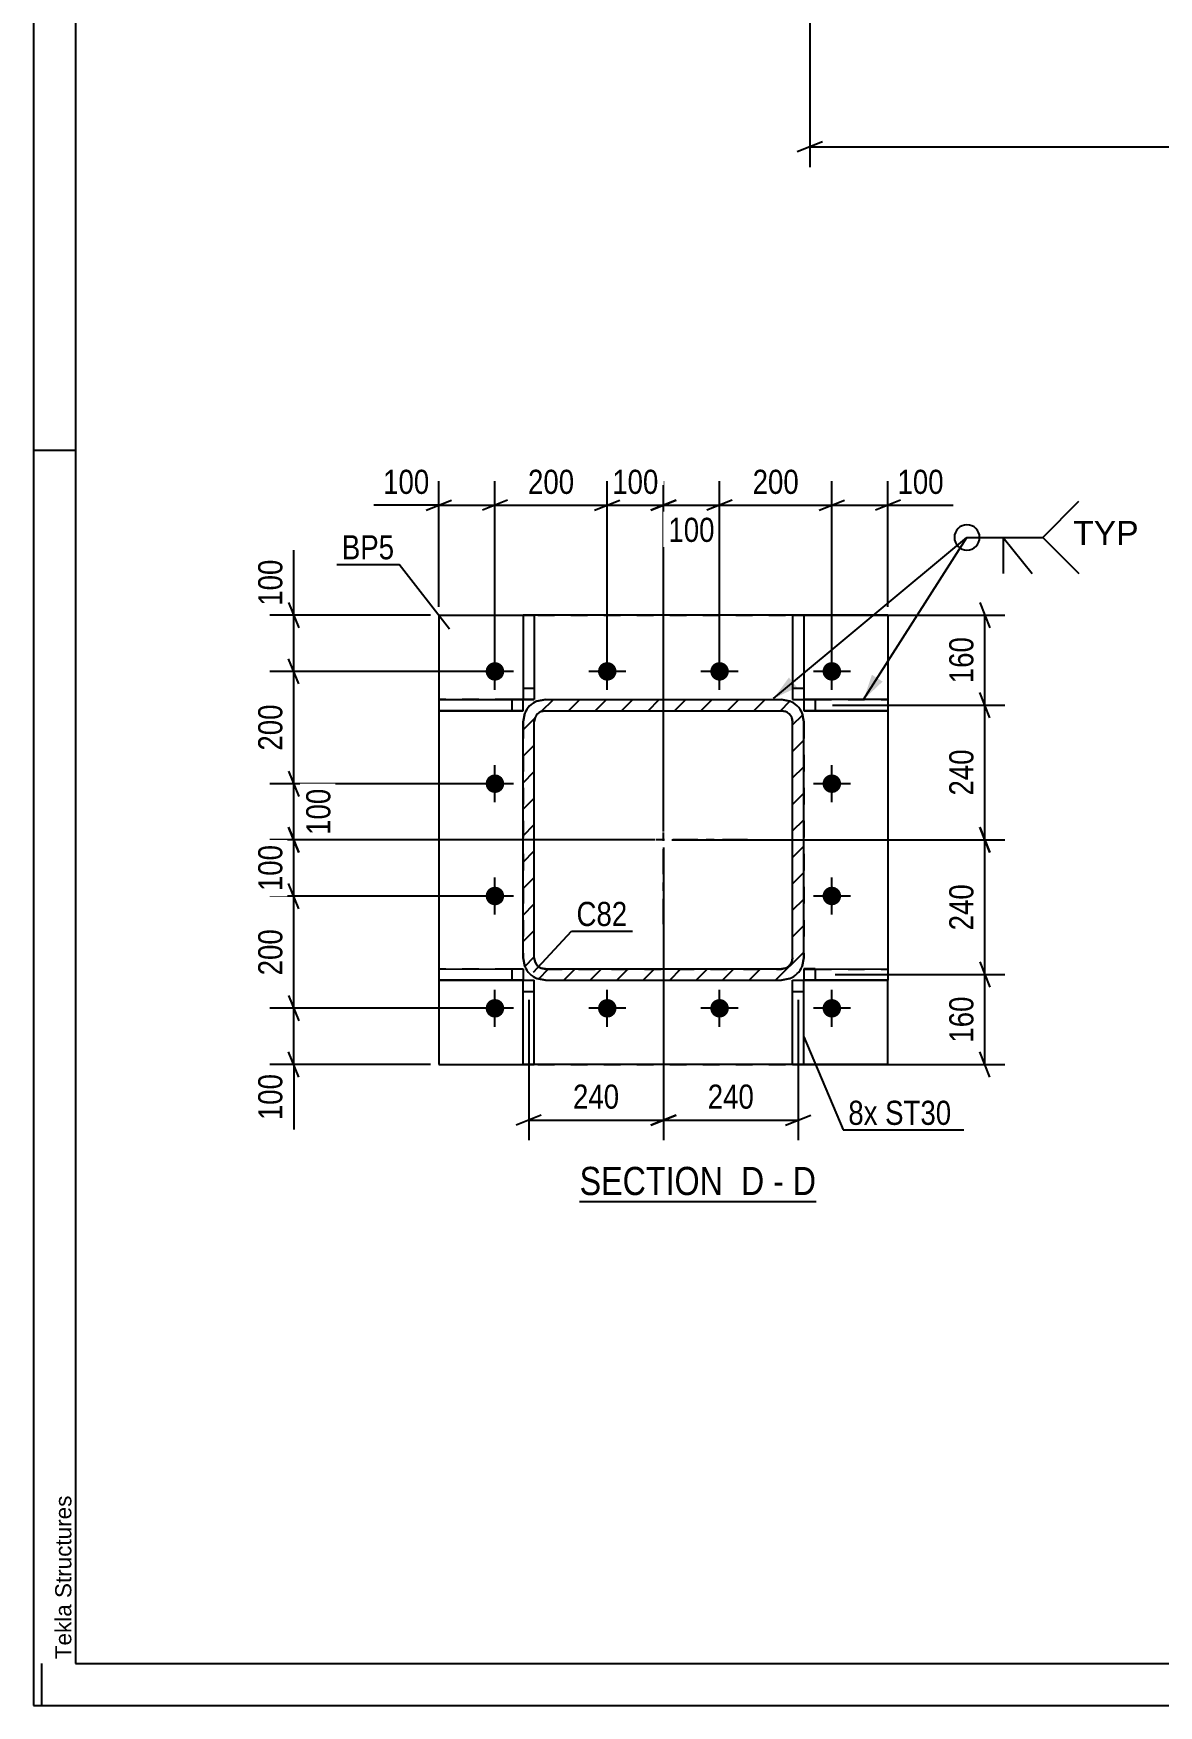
# Model space of a CAD drawing. Header units: millimetres. Extents: x 0 to 841, y 0 to 594.
# Drawn here: x 0 to 133.6, y 0 to 198.5 of the extents above; entities that cross this region are included whole.
import ezdxf

# ---------------------------------------------------------------- set-up
doc = ezdxf.new("R2010")
doc.units = ezdxf.units.MM
doc.linetypes.add('DXK_LINE_DOT2', pattern=[3.9198, 1.9599, -1.9599])
doc.linetypes.add('DXK_LINE_DOT3', pattern=[5.9187, 2.979, -0.9799, 0.9799, -0.9799])
doc.styles.add('Arial', font='ARIAL.TTF', dxfattribs={"height": 0.2})
doc.styles.add('Arial Narrow', font='ARIALN.TTF', dxfattribs={"height": 0.2})

# ---------------------------------------------------------------- blocks, each defined once
blk = doc.blocks.new('Unknown-284928650-1132')
at = {"color": 5, "linetype": 'Continuous'}
for p, q in [((0, 594), (0, 0)), ((5, 589), (5, 5)), ((5, 149), (0, 149)), ((1, 0), (1, 5)), ((5, 5), (836, 5)), ((0, 0), (841, 0))]:
    blk.add_line(p, q, dxfattribs=at)
at = {"color": 174, "linetype": 'Continuous', "style": 'Arial'}
blk.add_text('Tekla Structures', height=1.9102, rotation=90, dxfattribs=at).set_placement((4.5, 5.5))
blk = doc.blocks.new('Unknown-284928650-11 - 3151')
at = {"color": 6, "linetype": 'Continuous'}
blk.add_line((64.85, 59.86), (92.92, 59.86), dxfattribs=at)
at = {"color": 0, "linetype": 'Continuous'}
for points in [[(82.95, 60.61), (82.95, 64.11), (64.85, 64.11), (64.85, 60.61)], [(86.77, 60.61), (86.77, 64.11), (84, 64.11), (84, 60.61)], [(89.1, 60.61), (89.1, 64.11), (87.82, 64.11), (87.82, 60.61)], [(92.92, 60.61), (92.92, 64.11), (90.15, 64.11), (90.15, 60.61)]]:
    blk.add_wipeout(points, dxfattribs=at)
at = {"color": 7, "linetype": 'Continuous', "style": 'Arial Narrow'}
for s, p in [('SECTION ', (64.85, 60.61)), ('D', (84, 60.61)), ('D', (90.15, 60.61)), ('-', (87.82, 60.61))]:
    blk.add_text(s, height=3.34, dxfattribs=at).set_placement(p)
blk = doc.blocks.new('Part-284928650-3247 - 3151')
at = {"color": 2, "linetype": 'Continuous'}
for p, q in [((58.13, 129.44), (58.13, 119.45)), ((59.46, 129.44), (58.13, 129.44)), ((59.46, 129.44), (59.46, 119.44)), ((58.13, 120.78), (59.46, 120.78)), ((58.13, 119.45), (59.46, 119.45)), ((59.46, 119.44), (58.13, 119.44))]:
    blk.add_line(p, q, dxfattribs=at)
at = {"color": 7, "linetype": 'DXK_LINE_DOT2'}
for p, q in [((58.13, 129.44), (59.46, 129.44)), ((58.13, 120.78), (58.13, 120.78)), ((58.13, 120.78), (59.46, 120.78)), ((58.13, 119.45), (58.13, 119.44)), ((58.13, 119.44), (58.13, 119.45)), ((59.46, 120.78), (59.46, 120.78))]:
    blk.add_line(p, q, dxfattribs=at)
blk = doc.blocks.new('Part-284928650-3237 - 3151')
at = {"color": 2, "linetype": 'Continuous'}
for p, q in [((92.8, 119.45), (91.46, 119.45)), ((91.46, 119.45), (91.46, 118.11)), ((92.8, 119.45), (92.8, 118.11)), ((101.46, 119.44), (92.8, 119.45)), ((101.46, 119.44), (101.46, 118.11)), ((91.46, 118.11), (92.8, 118.11)), ((92.8, 118.11), (91.46, 118.11)), ((91.46, 118.11), (91.46, 118.11)), ((91.46, 118.11), (91.46, 118.11)), ((92.8, 118.11), (101.46, 118.11)), ((101.46, 118.11), (92.8, 118.11)), ((101.46, 118.11), (101.46, 118.11))]:
    blk.add_line(p, q, dxfattribs=at)
at = {"color": 7, "linetype": 'DXK_LINE_DOT2'}
for p, q in [((91.46, 119.44), (92.8, 119.44)), ((92.8, 119.44), (101.46, 119.44)), ((92.8, 118.11), (92.8, 118.11)), ((101.46, 118.11), (101.46, 118.11))]:
    blk.add_line(p, q, dxfattribs=at)
blk = doc.blocks.new('Part-284928650-3181 - 3151')
at = {"color": 2, "linetype": 'Continuous'}
for p, q in [((48.13, 129.44), (58.13, 129.44)), ((48.13, 129.44), (48.13, 129.44)), ((48.13, 129.44), (48.13, 119.44)), ((90.13, 129.44), (59.46, 129.44)), ((101.46, 129.44), (91.46, 129.44)), ((101.46, 129.44), (101.46, 129.44)), ((101.46, 129.44), (101.46, 119.44)), ((48.13, 118.11), (48.13, 87.44)), ((101.46, 118.11), (101.46, 87.44)), ((48.13, 86.11), (48.13, 76.11)), ((101.46, 76.11), (101.46, 86.11)), ((48.13, 76.11), (58.13, 76.11)), ((90.13, 76.11), (59.46, 76.11)), ((101.46, 76.11), (91.46, 76.11))]:
    blk.add_line(p, q, dxfattribs=at)
at = {"color": 7, "linetype": 'DXK_LINE_DOT2'}
for p, q in [((48.13, 129.44), (101.46, 129.44)), ((58.13, 129.44), (59.46, 129.44)), ((91.46, 129.44), (90.13, 129.44)), ((48.13, 119.44), (48.13, 118.11)), ((101.46, 119.44), (101.46, 118.11)), ((48.13, 87.44), (48.13, 86.11)), ((101.46, 87.44), (101.46, 86.11)), ((48.13, 76.11), (101.46, 76.11)), ((58.13, 76.11), (59.46, 76.11)), ((91.46, 76.11), (90.13, 76.11))]:
    blk.add_line(p, q, dxfattribs=at)
blk = doc.blocks.new('Part-284928650-3222 - 3151')
at = {"color": 2, "linetype": 'Continuous'}
for p, q in [((48.13, 87.44), (56.8, 87.45)), ((48.13, 87.44), (48.13, 87.44)), ((48.13, 87.44), (48.13, 86.11)), ((56.8, 87.45), (58.13, 87.45)), ((56.8, 87.45), (56.8, 86.11)), ((58.13, 87.45), (58.13, 86.11)), ((48.13, 86.11), (56.8, 86.11)), ((56.8, 86.11), (48.13, 86.11)), ((56.8, 86.11), (58.13, 86.11)), ((58.13, 86.11), (56.8, 86.11))]:
    blk.add_line(p, q, dxfattribs=at)
at = {"color": 7, "linetype": 'DXK_LINE_DOT2'}
for p, q in [((56.8, 87.44), (48.13, 87.44)), ((58.13, 87.44), (56.8, 87.44)), ((58.13, 87.45), (58.13, 87.44)), ((56.8, 86.11), (56.8, 86.11)), ((58.13, 86.11), (58.13, 86.11)), ((58.13, 86.11), (58.13, 86.11))]:
    blk.add_line(p, q, dxfattribs=at)
blk = doc.blocks.new('Part-284928650-3227 - 3151')
at = {"color": 2, "linetype": 'Continuous'}
for p, q in [((48.13, 119.44), (56.8, 119.45)), ((48.13, 119.44), (48.13, 119.44)), ((48.13, 119.44), (48.13, 118.11)), ((56.8, 119.45), (58.13, 119.45)), ((56.8, 119.45), (56.8, 118.11)), ((58.13, 118.11), (58.13, 119.45)), ((48.13, 118.11), (56.8, 118.11)), ((56.8, 118.11), (48.13, 118.11)), ((56.8, 118.11), (58.13, 118.11)), ((58.13, 118.11), (56.8, 118.11)), ((58.13, 118.11), (58.13, 118.11))]:
    blk.add_line(p, q, dxfattribs=at)
at = {"color": 7, "linetype": 'DXK_LINE_DOT2'}
for p, q in [((56.8, 119.44), (48.13, 119.44)), ((58.13, 119.44), (56.8, 119.44)), ((58.13, 119.45), (58.13, 119.44)), ((56.8, 118.11), (56.8, 118.11))]:
    blk.add_line(p, q, dxfattribs=at)
blk = doc.blocks.new('Part-284928650-3232 - 3151')
at = {"color": 2, "linetype": 'Continuous'}
for p, q in [((92.8, 87.45), (91.46, 87.45)), ((91.46, 87.45), (91.46, 86.11)), ((92.8, 87.45), (92.8, 86.11)), ((92.8, 87.45), (101.46, 87.44)), ((101.46, 87.44), (101.46, 86.11)), ((91.46, 86.11), (92.8, 86.11)), ((92.8, 86.11), (91.46, 86.11)), ((92.8, 86.11), (101.46, 86.11)), ((101.46, 86.11), (92.8, 86.11)), ((101.46, 86.11), (101.46, 86.11))]:
    blk.add_line(p, q, dxfattribs=at)
at = {"color": 7, "linetype": 'DXK_LINE_DOT2'}
for p, q in [((91.46, 87.44), (92.8, 87.44)), ((92.8, 87.44), (101.46, 87.44)), ((91.46, 86.11), (91.46, 86.11)), ((91.46, 86.11), (91.46, 86.11)), ((92.8, 86.11), (92.8, 86.11)), ((101.46, 86.11), (101.46, 86.11))]:
    blk.add_line(p, q, dxfattribs=at)
blk = doc.blocks.new('Part-284928650-3242 - 3151')
at = {"color": 2, "linetype": 'Continuous'}
for p, q in [((90.13, 129.44), (90.13, 119.44)), ((91.46, 129.44), (90.13, 129.44)), ((91.46, 129.44), (91.46, 119.45)), ((90.13, 120.78), (91.46, 120.78)), ((90.13, 119.45), (91.46, 119.45)), ((90.13, 119.44), (91.46, 119.44))]:
    blk.add_line(p, q, dxfattribs=at)
at = {"color": 7, "linetype": 'DXK_LINE_DOT2'}
for p, q in [((90.13, 129.44), (91.46, 129.44)), ((90.13, 120.78), (91.46, 120.78)), ((91.46, 119.45), (91.46, 119.44))]:
    blk.add_line(p, q, dxfattribs=at)
blk = doc.blocks.new('Part-284928650-3252 - 3151')
at = {"color": 2, "linetype": 'Continuous'}
for p, q in [((90.13, 86.11), (91.46, 86.11)), ((90.13, 76.11), (90.13, 86.11)), ((91.46, 76.11), (91.46, 86.11)), ((90.13, 84.78), (91.46, 84.78)), ((90.13, 76.11), (91.46, 76.11))]:
    blk.add_line(p, q, dxfattribs=at)
at = {"color": 7, "linetype": 'DXK_LINE_DOT2'}
for p, q in [((90.13, 86.11), (91.46, 86.11)), ((90.13, 84.78), (91.46, 84.78)), ((91.46, 76.11), (90.13, 76.11))]:
    blk.add_line(p, q, dxfattribs=at)
blk = doc.blocks.new('Part-284928650-3257 - 3151')
at = {"color": 2, "linetype": 'Continuous'}
for p, q in [((58.13, 86.11), (59.46, 86.11)), ((58.13, 76.11), (58.13, 86.11)), ((59.46, 76.11), (59.46, 86.11)), ((58.13, 84.78), (59.46, 84.78)), ((58.13, 76.11), (59.46, 76.11))]:
    blk.add_line(p, q, dxfattribs=at)
at = {"color": 7, "linetype": 'DXK_LINE_DOT2'}
for p, q in [((58.13, 86.11), (59.46, 86.11)), ((58.13, 84.78), (59.46, 84.78)), ((59.46, 76.11), (58.13, 76.11))]:
    blk.add_line(p, q, dxfattribs=at)
blk = doc.blocks.new('Part-284928650-3262 - 3151')
at = {"linetype": 'Continuous'}
h = blk.add_hatch(dxfattribs=at)
h.set_pattern_fill('', scale=0.7, style=0, pattern_type=0)
h.set_pattern_definition([(45, (58.334, 87.7596), (-1.57154, 1.57154), [])])
h.paths.add_polyline_path([(58.13, 88.78), (58.33, 87.76), (58.91, 86.89), (59.78, 86.32), (60.8, 86.11), (88.8, 86.11), (89.82, 86.32), (90.68, 86.89), (91.26, 87.76), (91.46, 88.78), (91.46, 116.78), (91.26, 117.8), (90.68, 118.67), (89.82, 119.24), (88.8, 119.45), (60.8, 119.45), (59.78, 119.24), (58.91, 118.67), (58.33, 117.8), (58.13, 116.78)])
h.paths.add_polyline_path([(59.57, 117.29), (59.85, 117.72), (60.29, 118.01), (60.8, 118.11), (88.8, 118.11), (89.31, 118.01), (89.74, 117.72), (90.03, 117.29), (90.13, 116.78), (90.13, 88.78), (90.03, 88.27), (89.74, 87.84), (89.31, 87.55), (88.8, 87.45), (60.8, 87.45), (60.29, 87.55), (59.85, 87.84), (59.57, 88.27), (59.46, 88.78), (59.46, 116.78)])
at = {"color": 2, "linetype": 'Continuous'}
for p, q in [((60.8, 119.45), (59.78, 119.24)), ((60.8, 119.45), (88.8, 119.45)), ((89.82, 119.24), (88.8, 119.45)), ((58.33, 117.8), (58.13, 116.78)), ((59.46, 116.78), (59.57, 117.29)), ((60.8, 118.11), (60.29, 118.01)), ((60.29, 118.01), (60.8, 118.11)), ((60.8, 118.11), (60.8, 118.11)), ((60.8, 118.11), (88.8, 118.11)), ((60.8, 118.11), (88.8, 118.11)), ((88.8, 118.11), (88.8, 118.11)), ((89.31, 118.01), (88.8, 118.11)), ((88.8, 118.11), (89.31, 118.01)), ((90.03, 117.29), (90.13, 116.78)), ((91.46, 116.78), (91.26, 117.8)), ((58.13, 88.78), (58.13, 116.78)), ((59.46, 88.78), (59.46, 116.78)), ((90.13, 88.78), (90.13, 116.78)), ((91.46, 88.78), (91.46, 116.78)), ((58.13, 88.78), (58.33, 87.76)), ((58.33, 87.76), (58.33, 87.76)), ((58.33, 87.76), (58.33, 87.76)), ((59.57, 88.27), (59.46, 88.78)), ((60.8, 87.45), (60.29, 87.55)), ((60.8, 87.45), (88.8, 87.45)), ((89.31, 87.55), (88.8, 87.45)), ((90.13, 88.78), (90.03, 88.27)), ((91.26, 87.76), (91.46, 88.78)), ((91.26, 87.76), (91.26, 87.76)), ((91.26, 87.76), (91.26, 87.76)), ((59.78, 86.32), (60.8, 86.11)), ((60.8, 86.11), (59.78, 86.31)), ((60.8, 86.11), (88.8, 86.11)), ((60.8, 86.11), (60.8, 86.11)), ((60.8, 86.11), (88.8, 86.11)), ((88.8, 86.11), (89.82, 86.32)), ((89.82, 86.31), (88.8, 86.11)), ((88.8, 86.11), (88.8, 86.11))]:
    blk.add_line(p, q, dxfattribs=at)
at = {"color": 7, "linetype": 'DXK_LINE_DOT2'}
for p, q in [((59.78, 119.24), (60.8, 119.44)), ((60.8, 119.44), (60.8, 119.45)), ((60.8, 119.44), (88.8, 119.44)), ((88.8, 119.44), (88.8, 119.45)), ((88.8, 119.44), (89.82, 119.24)), ((58.13, 116.78), (58.33, 117.8)), ((59.57, 117.29), (59.46, 116.78)), ((59.57, 117.29), (59.57, 117.29)), ((90.03, 117.29), (90.03, 117.29)), ((90.13, 116.78), (90.03, 117.29)), ((91.26, 117.8), (91.46, 116.78)), ((58.13, 116.78), (58.13, 88.78)), ((59.46, 116.78), (59.46, 116.78)), ((59.46, 88.78), (59.46, 116.78)), ((90.13, 116.78), (90.13, 116.78)), ((90.13, 88.78), (90.13, 116.78)), ((91.46, 116.78), (91.46, 88.78)), ((58.33, 87.76), (58.13, 88.78)), ((59.46, 88.78), (59.46, 88.78)), ((59.46, 88.78), (59.57, 88.27)), ((60.29, 87.55), (60.8, 87.44)), ((60.8, 87.44), (60.8, 87.45)), ((60.8, 87.44), (88.8, 87.44)), ((88.8, 87.44), (89.31, 87.55)), ((88.8, 87.44), (88.8, 87.45)), ((90.03, 88.27), (90.13, 88.78)), ((90.13, 88.78), (90.13, 88.78)), ((91.46, 88.78), (91.26, 87.76))]:
    blk.add_line(p, q, dxfattribs=at)
at = {"color": 7, "linetype": 'DXK_LINE_DOT3'}
for p, q in [((74.8, 92.78), (74.8, 112.78)), ((84.8, 102.78), (64.8, 102.78))]:
    blk.add_line(p, q, dxfattribs=at)
at = {"color": 7, "linetype": 'DXK_LINE_DOT2'}
for centre, radius, start, end in [((60.8, 116.78), 2.67, 112.5, 157.5), ((88.8, 116.78), 2.67, 22.5, 67.5), ((60.8, 88.78), 1.33, 202.5, 247.5), ((88.8, 88.78), 1.33, 292.5, 337.5)]:
    blk.add_arc(centre, radius, start, end, dxfattribs=at)
at = {"color": 2, "linetype": 'Continuous'}
for centre, radius, start, end in [((60.8, 116.78), 2.67, 112.5, 157.5), ((88.8, 116.78), 2.67, 22.5, 67.5), ((60.8, 116.78), 1.33, 112.5, 157.5), ((60.8, 116.78), 1.33, 112.5, 157.5), ((88.8, 116.78), 1.33, 22.5, 67.5), ((88.8, 116.78), 1.33, 22.5, 67.5), ((60.8, 88.78), 2.67, 202.5, 247.5), ((60.8, 88.78), 2.67, 202.5, 247.5), ((60.8, 88.78), 1.33, 202.5, 247.5), ((88.8, 88.78), 1.33, 292.5, 337.5), ((88.8, 88.78), 2.67, 292.5, 337.5), ((88.8, 88.78), 2.67, 292.5, 337.5)]:
    blk.add_arc(centre, radius, start, end, dxfattribs=at)
blk = doc.blocks.new('Bolt-284928650-3263 - 3151')
at = {"linetype": 'Continuous'}
for points in [[(54.8, 121.68), (54.57, 121.7), (54.35, 121.77), (54.15, 121.89), (53.98, 122.04), (53.84, 122.23), (53.75, 122.44), (53.7, 122.66), (53.7, 122.89), (53.75, 123.12), (53.84, 123.33), (53.98, 123.51), (54.15, 123.67), (54.35, 123.78), (54.57, 123.85), (54.8, 123.88), (55.03, 123.85), (55.24, 123.78), (55.44, 123.67), (55.62, 123.51), (55.75, 123.33), (55.84, 123.12), (55.89, 122.89), (55.89, 122.66), (55.84, 122.44), (55.75, 122.23), (55.62, 122.04), (55.44, 121.89), (55.24, 121.77), (55.03, 121.7)], [(68.13, 121.68), (67.9, 121.7), (67.68, 121.77), (67.48, 121.89), (67.31, 122.04), (67.18, 122.23), (67.08, 122.44), (67.04, 122.66), (67.04, 122.89), (67.08, 123.12), (67.18, 123.33), (67.31, 123.51), (67.48, 123.67), (67.68, 123.78), (67.9, 123.85), (68.13, 123.88), (68.36, 123.85), (68.58, 123.78), (68.78, 123.67), (68.95, 123.51), (69.08, 123.33), (69.18, 123.12), (69.22, 122.89), (69.22, 122.66), (69.18, 122.44), (69.08, 122.23), (68.95, 122.04), (68.78, 121.89), (68.58, 121.77), (68.36, 121.7)], [(81.46, 121.68), (81.24, 121.7), (81.02, 121.77), (80.82, 121.89), (80.65, 122.04), (80.51, 122.23), (80.42, 122.44), (80.37, 122.66), (80.37, 122.89), (80.42, 123.12), (80.51, 123.33), (80.65, 123.51), (80.82, 123.67), (81.02, 123.78), (81.24, 123.85), (81.46, 123.88), (81.69, 123.85), (81.91, 123.78), (82.11, 123.67), (82.28, 123.51), (82.42, 123.33), (82.51, 123.12), (82.56, 122.89), (82.56, 122.66), (82.51, 122.44), (82.42, 122.23), (82.28, 122.04), (82.11, 121.89), (81.91, 121.77), (81.69, 121.7)], [(94.8, 121.68), (94.57, 121.7), (94.35, 121.77), (94.15, 121.89), (93.98, 122.04), (93.84, 122.23), (93.75, 122.44), (93.7, 122.66), (93.7, 122.89), (93.75, 123.12), (93.84, 123.33), (93.98, 123.51), (94.15, 123.67), (94.35, 123.78), (94.57, 123.85), (94.8, 123.88), (95.03, 123.85), (95.24, 123.78), (95.44, 123.67), (95.62, 123.51), (95.75, 123.33), (95.84, 123.12), (95.89, 122.89), (95.89, 122.66), (95.84, 122.44), (95.75, 122.23), (95.62, 122.04), (95.44, 121.89), (95.24, 121.77), (95.03, 121.7)], [(54.8, 108.34), (54.57, 108.37), (54.35, 108.44), (54.15, 108.55), (53.98, 108.71), (53.84, 108.89), (53.75, 109.1), (53.7, 109.33), (53.7, 109.56), (53.75, 109.78), (53.84, 109.99), (53.98, 110.18), (54.15, 110.33), (54.35, 110.45), (54.57, 110.52), (54.8, 110.54), (55.03, 110.52), (55.24, 110.45), (55.44, 110.33), (55.62, 110.18), (55.75, 109.99), (55.84, 109.78), (55.89, 109.56), (55.89, 109.33), (55.84, 109.1), (55.75, 108.89), (55.62, 108.71), (55.44, 108.55), (55.24, 108.44), (55.03, 108.37)], [(94.8, 108.34), (94.57, 108.37), (94.35, 108.44), (94.15, 108.55), (93.98, 108.71), (93.84, 108.89), (93.75, 109.1), (93.7, 109.33), (93.7, 109.56), (93.75, 109.78), (93.84, 109.99), (93.98, 110.18), (94.15, 110.33), (94.35, 110.45), (94.57, 110.52), (94.8, 110.54), (95.03, 110.52), (95.24, 110.45), (95.44, 110.33), (95.62, 110.18), (95.75, 109.99), (95.84, 109.78), (95.89, 109.56), (95.89, 109.33), (95.84, 109.1), (95.75, 108.89), (95.62, 108.71), (95.44, 108.55), (95.24, 108.44), (95.03, 108.37)], [(54.8, 95.01), (54.57, 95.03), (54.35, 95.11), (54.15, 95.22), (53.98, 95.37), (53.84, 95.56), (53.75, 95.77), (53.7, 96), (53.7, 96.23), (53.75, 96.45), (53.84, 96.66), (53.98, 96.85), (54.15, 97), (54.35, 97.12), (54.57, 97.19), (54.8, 97.21), (55.03, 97.19), (55.24, 97.12), (55.44, 97), (55.62, 96.85), (55.75, 96.66), (55.84, 96.45), (55.89, 96.23), (55.89, 96), (55.84, 95.77), (55.75, 95.56), (55.62, 95.37), (55.44, 95.22), (55.24, 95.11), (55.03, 95.03)], [(94.8, 95.01), (94.57, 95.03), (94.35, 95.11), (94.15, 95.22), (93.98, 95.37), (93.84, 95.56), (93.75, 95.77), (93.7, 96), (93.7, 96.23), (93.75, 96.45), (93.84, 96.66), (93.98, 96.85), (94.15, 97), (94.35, 97.12), (94.57, 97.19), (94.8, 97.21), (95.03, 97.19), (95.24, 97.12), (95.44, 97), (95.62, 96.85), (95.75, 96.66), (95.84, 96.45), (95.89, 96.23), (95.89, 96), (95.84, 95.77), (95.75, 95.56), (95.62, 95.37), (95.44, 95.22), (95.24, 95.11), (95.03, 95.03)], [(54.8, 81.68), (54.57, 81.7), (54.35, 81.77), (54.15, 81.89), (53.98, 82.04), (53.84, 82.23), (53.75, 82.44), (53.7, 82.66), (53.7, 82.89), (53.75, 83.12), (53.84, 83.33), (53.98, 83.51), (54.15, 83.67), (54.35, 83.78), (54.57, 83.85), (54.8, 83.88), (55.03, 83.85), (55.24, 83.78), (55.44, 83.67), (55.62, 83.51), (55.75, 83.33), (55.84, 83.12), (55.89, 82.89), (55.89, 82.66), (55.84, 82.44), (55.75, 82.23), (55.62, 82.04), (55.44, 81.89), (55.24, 81.77), (55.03, 81.7)], [(68.13, 81.68), (67.9, 81.7), (67.68, 81.77), (67.48, 81.89), (67.31, 82.04), (67.18, 82.23), (67.08, 82.44), (67.04, 82.66), (67.04, 82.89), (67.08, 83.12), (67.18, 83.33), (67.31, 83.51), (67.48, 83.67), (67.68, 83.78), (67.9, 83.85), (68.13, 83.88), (68.36, 83.85), (68.58, 83.78), (68.78, 83.67), (68.95, 83.51), (69.08, 83.33), (69.18, 83.12), (69.22, 82.89), (69.22, 82.66), (69.18, 82.44), (69.08, 82.23), (68.95, 82.04), (68.78, 81.89), (68.58, 81.77), (68.36, 81.7)], [(81.46, 81.68), (81.24, 81.7), (81.02, 81.77), (80.82, 81.89), (80.65, 82.04), (80.51, 82.23), (80.42, 82.44), (80.37, 82.66), (80.37, 82.89), (80.42, 83.12), (80.51, 83.33), (80.65, 83.51), (80.82, 83.67), (81.02, 83.78), (81.24, 83.85), (81.46, 83.88), (81.69, 83.85), (81.91, 83.78), (82.11, 83.67), (82.28, 83.51), (82.42, 83.33), (82.51, 83.12), (82.56, 82.89), (82.56, 82.66), (82.51, 82.44), (82.42, 82.23), (82.28, 82.04), (82.11, 81.89), (81.91, 81.77), (81.69, 81.7)], [(94.8, 81.68), (94.57, 81.7), (94.35, 81.77), (94.15, 81.89), (93.98, 82.04), (93.84, 82.23), (93.75, 82.44), (93.7, 82.66), (93.7, 82.89), (93.75, 83.12), (93.84, 83.33), (93.98, 83.51), (94.15, 83.67), (94.35, 83.78), (94.57, 83.85), (94.8, 83.88), (95.03, 83.85), (95.24, 83.78), (95.44, 83.67), (95.62, 83.51), (95.75, 83.33), (95.84, 83.12), (95.89, 82.89), (95.89, 82.66), (95.84, 82.44), (95.75, 82.23), (95.62, 82.04), (95.44, 81.89), (95.24, 81.77), (95.03, 81.7)]]:
    blk.add_hatch(color=1, dxfattribs=at).paths.add_polyline_path(points)
at = {"color": 1, "linetype": 'Continuous'}
for p, q in [((54.8, 120.58), (54.8, 124.98)), ((68.13, 120.58), (68.13, 124.98)), ((81.46, 120.58), (81.46, 124.98)), ((94.8, 120.58), (94.8, 124.98)), ((57, 122.78), (52.6, 122.78)), ((70.33, 122.78), (65.93, 122.78)), ((83.66, 122.78), (79.26, 122.78)), ((97, 122.78), (92.6, 122.78)), ((54.8, 107.24), (54.8, 111.64)), ((94.8, 107.24), (94.8, 111.64)), ((57, 109.44), (52.6, 109.44)), ((97, 109.44), (92.6, 109.44)), ((54.8, 93.91), (54.8, 98.31)), ((94.8, 93.91), (94.8, 98.31)), ((57, 96.11), (52.6, 96.11)), ((97, 96.11), (92.6, 96.11)), ((54.8, 80.58), (54.8, 84.98)), ((68.13, 80.58), (68.13, 84.98)), ((81.46, 80.58), (81.46, 84.98)), ((94.8, 80.58), (94.8, 84.98)), ((57, 82.78), (52.6, 82.78)), ((70.33, 82.78), (65.93, 82.78)), ((83.66, 82.78), (79.26, 82.78)), ((97, 82.78), (92.6, 82.78))]:
    blk.add_line(p, q, dxfattribs=at)
blk = doc.blocks.new('StraightDimension-284928650-3426 - 3151')
at = {"color": 7, "linetype": 'Continuous'}
for p, q in [((113.55, 117.28), (112.35, 120.28)), ((94.89, 118.78), (115.35, 118.78)), ((112.95, 102.78), (112.95, 118.78)), ((112.35, 104.28), (113.55, 101.28)), ((75.8, 102.78), (115.35, 102.78))]:
    blk.add_line(p, q, dxfattribs=at)
at = {"color": 0}
blk.add_wipeout([(112.2, 114.12), (108, 114.12), (108, 107.44), (112.2, 107.44)], dxfattribs=at)
at = {"color": 3, "style": 'Arial Narrow'}
blk.add_text('240', height=2.863, rotation=90.0002, dxfattribs=at).set_placement((111.6, 108.04))
blk = doc.blocks.new('StraightDimension-284928650-3357 - 3151')
at = {"color": 7, "linetype": 'Continuous'}
for p, q in [((68.13, 123.78), (68.13, 145.35)), ((74.8, 103.78), (74.8, 145.35)), ((66.63, 141.9), (69.63, 143.1)), ((76.3, 143.1), (73.3, 141.9)), ((68.13, 142.5), (74.8, 142.5))]:
    blk.add_line(p, q, dxfattribs=at)
at = {"color": 0}
blk.add_wipeout([(74.81, 143.25), (74.81, 147.45), (68.12, 147.45), (68.12, 143.25)], dxfattribs=at)
at = {"color": 3, "style": 'Arial Narrow'}
blk.add_text('100', height=2.863, dxfattribs=at).set_placement((68.72, 143.85))
blk = doc.blocks.new('StraightDimension-284928650-3315 - 3151')
at = {"color": 7, "linetype": 'Continuous'}
for p, q in [((31.5, 94.58), (30.3, 97.58)), ((53.8, 96.08), (28.05, 96.08)), ((30.9, 82.78), (30.9, 96.08)), ((30.3, 84.28), (31.5, 81.28)), ((53.8, 82.78), (28.05, 82.78))]:
    blk.add_line(p, q, dxfattribs=at)
at = {"color": 0}
blk.add_wipeout([(30.15, 92.77), (25.95, 92.77), (25.95, 86.09), (30.15, 86.09)], dxfattribs=at)
at = {"color": 3, "style": 'Arial Narrow'}
blk.add_text('200', height=2.863, rotation=90.0002, dxfattribs=at).set_placement((29.55, 86.69))
blk = doc.blocks.new('StraightDimension-284928650-3365 - 3151')
at = {"color": 7, "linetype": 'Continuous'}
for p, q in [((73.3, 141.9), (76.3, 143.1)), ((74.8, 103.78), (74.8, 144.9)), ((82.96, 143.1), (79.96, 141.9)), ((81.46, 123.78), (81.46, 144.9)), ((74.8, 142.5), (81.46, 142.5))]:
    blk.add_line(p, q, dxfattribs=at)
at = {"color": 0}
blk.add_wipeout([(81.47, 137.55), (81.47, 141.75), (74.79, 141.75), (74.79, 137.55)], dxfattribs=at)
at = {"color": 3, "style": 'Arial Narrow'}
blk.add_text('100', height=2.863, dxfattribs=at).set_placement((75.39, 138.15))
blk = doc.blocks.new('StraightDimension-284928650-3277 - 3151')
at = {"color": 7, "linetype": 'Continuous'}
for p, q in [((47.13, 129.44), (28.05, 129.44)), ((30.3, 130.94), (31.5, 127.94)), ((30.9, 122.78), (30.9, 129.44)), ((31.5, 121.28), (30.3, 124.28)), ((53.8, 122.78), (28.05, 122.78))]:
    blk.add_line(p, q, dxfattribs=at)
at = {"color": 0}
blk.add_wipeout([(30.15, 136.65), (25.95, 136.65), (25.95, 129.97), (30.15, 129.97)], dxfattribs=at)
at = {"color": 7, "linetype": 'Continuous'}
blk.add_line((30.9, 129.44), (30.9, 137.18), dxfattribs=at)
blk.add_line((30.9, 129.44), (30.9, 137.18), dxfattribs=at)
at = {"color": 3, "style": 'Arial Narrow'}
blk.add_text('100', height=2.863, rotation=90.0002, dxfattribs=at).set_placement((29.55, 130.57))
blk = doc.blocks.new('StraightDimension-284928650-3289 - 3151')
at = {"color": 7, "linetype": 'Continuous'}
for p, q in [((31.5, 121.28), (30.3, 124.28)), ((53.8, 122.78), (28.05, 122.78)), ((30.9, 109.44), (30.9, 122.78)), ((53.8, 109.44), (28.05, 109.44)), ((30.3, 110.94), (31.5, 107.94))]:
    blk.add_line(p, q, dxfattribs=at)
at = {"color": 0}
blk.add_wipeout([(30.15, 119.45), (25.95, 119.45), (25.95, 112.77), (30.15, 112.77)], dxfattribs=at)
at = {"color": 3, "style": 'Arial Narrow'}
blk.add_text('200', height=2.863, rotation=90.0002, dxfattribs=at).set_placement((29.55, 113.37))
blk = doc.blocks.new('StraightDimension-284928650-3299 - 3151')
at = {"color": 7, "linetype": 'Continuous'}
for p, q in [((53.8, 109.44), (28.5, 109.44)), ((30.3, 110.94), (31.5, 107.94)), ((30.9, 102.78), (30.9, 109.44)), ((31.5, 101.28), (30.3, 104.28)), ((73.8, 102.78), (28.5, 102.78))]:
    blk.add_line(p, q, dxfattribs=at)
at = {"color": 0}
blk.add_wipeout([(35.85, 109.45), (31.65, 109.45), (31.65, 102.77), (35.85, 102.77)], dxfattribs=at)
at = {"color": 3, "style": 'Arial Narrow'}
blk.add_text('100', height=2.863, rotation=90.0002, dxfattribs=at).set_placement((35.25, 103.37))
blk = doc.blocks.new('StraightDimension-284928650-3307 - 3151')
at = {"color": 7, "linetype": 'Continuous'}
for p, q in [((30.3, 104.28), (31.5, 101.28)), ((73.8, 102.78), (28.05, 102.78)), ((30.9, 96.08), (30.9, 102.78)), ((31.5, 94.58), (30.3, 97.58)), ((53.8, 96.08), (28.05, 96.08))]:
    blk.add_line(p, q, dxfattribs=at)
at = {"color": 0}
blk.add_wipeout([(30.15, 102.77), (25.95, 102.77), (25.95, 96.09), (30.15, 96.09)], dxfattribs=at)
at = {"color": 3, "style": 'Arial Narrow'}
blk.add_text('100', height=2.863, rotation=90.0002, dxfattribs=at).set_placement((29.55, 96.69))
blk = doc.blocks.new('StraightDimension-284928650-3325 - 3151')
at = {"color": 7, "linetype": 'Continuous'}
for p, q in [((30.3, 84.28), (31.5, 81.28)), ((53.8, 82.78), (28.05, 82.78)), ((30.9, 76.11), (30.9, 82.78)), ((31.5, 74.61), (30.3, 77.61)), ((47.13, 76.11), (28.05, 76.11))]:
    blk.add_line(p, q, dxfattribs=at)
at = {"color": 0}
blk.add_wipeout([(30.15, 75.59), (25.95, 75.59), (25.95, 68.9), (30.15, 68.9)], dxfattribs=at)
at = {"color": 7, "linetype": 'Continuous'}
blk.add_line((30.9, 76.11), (30.9, 68.38), dxfattribs=at)
blk.add_line((30.9, 76.11), (30.9, 68.38), dxfattribs=at)
at = {"color": 3, "style": 'Arial Narrow'}
blk.add_text('100', height=2.863, rotation=90.0002, dxfattribs=at).set_placement((29.55, 69.5))
blk = doc.blocks.new('StraightDimension-284928650-3336 - 3151')
at = {"color": 7, "linetype": 'Continuous'}
for p, q in [((48.13, 130.44), (48.13, 145.35)), ((54.8, 123.78), (54.8, 145.35)), ((46.63, 141.9), (49.63, 143.1)), ((56.3, 143.1), (53.3, 141.9)), ((48.13, 142.5), (54.8, 142.5))]:
    blk.add_line(p, q, dxfattribs=at)
at = {"color": 0}
blk.add_wipeout([(47.61, 143.25), (47.61, 147.45), (40.92, 147.45), (40.92, 143.25)], dxfattribs=at)
at = {"color": 7, "linetype": 'Continuous'}
blk.add_line((48.13, 142.5), (40.4, 142.5), dxfattribs=at)
blk.add_line((48.13, 142.5), (40.4, 142.5), dxfattribs=at)
at = {"color": 3, "style": 'Arial Narrow'}
blk.add_text('100', height=2.863, dxfattribs=at).set_placement((41.52, 143.85))
blk = doc.blocks.new('StraightDimension-284928650-3347 - 3151')
at = {"color": 7, "linetype": 'Continuous'}
for p, q in [((54.8, 123.78), (54.8, 145.35)), ((68.13, 123.78), (68.13, 145.35)), ((56.3, 143.1), (53.3, 141.9)), ((66.63, 141.9), (69.63, 143.1)), ((54.8, 142.5), (68.13, 142.5))]:
    blk.add_line(p, q, dxfattribs=at)
at = {"color": 0}
blk.add_wipeout([(64.81, 143.25), (64.81, 147.45), (58.12, 147.45), (58.12, 143.25)], dxfattribs=at)
at = {"color": 3, "style": 'Arial Narrow'}
blk.add_text('200', height=2.863, dxfattribs=at).set_placement((58.72, 143.85))
blk = doc.blocks.new('StraightDimension-284928650-3373 - 3151')
at = {"color": 7, "linetype": 'Continuous'}
for p, q in [((81.46, 123.78), (81.46, 145.35)), ((94.8, 123.78), (94.8, 145.35)), ((82.96, 143.1), (79.96, 141.9)), ((93.3, 141.9), (96.3, 143.1)), ((81.46, 142.5), (94.8, 142.5))]:
    blk.add_line(p, q, dxfattribs=at)
at = {"color": 0}
blk.add_wipeout([(91.47, 143.25), (91.47, 147.45), (84.79, 147.45), (84.79, 143.25)], dxfattribs=at)
at = {"color": 3, "style": 'Arial Narrow'}
blk.add_text('200', height=2.863, dxfattribs=at).set_placement((85.39, 143.85))
blk = doc.blocks.new('StraightDimension-284928650-3383 - 3151')
at = {"color": 7, "linetype": 'Continuous'}
for p, q in [((94.8, 123.78), (94.8, 145.35)), ((101.46, 130.44), (101.46, 145.35)), ((93.3, 141.9), (96.3, 143.1)), ((102.96, 143.1), (99.96, 141.9)), ((94.8, 142.5), (101.46, 142.5))]:
    blk.add_line(p, q, dxfattribs=at)
at = {"color": 0}
blk.add_wipeout([(108.67, 143.25), (108.67, 147.45), (101.99, 147.45), (101.99, 143.25)], dxfattribs=at)
at = {"color": 7, "linetype": 'Continuous'}
blk.add_line((101.46, 142.5), (109.2, 142.5), dxfattribs=at)
blk.add_line((101.46, 142.5), (109.2, 142.5), dxfattribs=at)
at = {"color": 3, "style": 'Arial Narrow'}
blk.add_text('100', height=2.863, dxfattribs=at).set_placement((102.59, 143.85))
blk = doc.blocks.new('StraightDimension-284928650-3394 - 3151')
at = {"color": 7, "linetype": 'Continuous'}
for p, q in [((74.8, 101.88), (74.8, 67.11)), ((90.8, 83.78), (90.8, 67.11)), ((76.3, 70.11), (73.3, 68.91)), ((74.8, 69.51), (90.8, 69.51)), ((89.3, 68.91), (92.3, 70.11))]:
    blk.add_line(p, q, dxfattribs=at)
at = {"color": 0}
blk.add_wipeout([(86.14, 70.26), (86.14, 74.46), (79.46, 74.46), (79.46, 70.26)], dxfattribs=at)
at = {"color": 3, "style": 'Arial Narrow'}
blk.add_text('240', height=2.863, dxfattribs=at).set_placement((80.06, 70.86))
blk = doc.blocks.new('StraightDimension-284928650-3401 - 3151')
at = {"color": 7, "linetype": 'Continuous'}
for p, q in [((74.8, 101.88), (74.8, 67.11)), ((58.8, 83.78), (58.8, 67.11)), ((60.3, 70.11), (57.3, 68.91)), ((58.8, 69.51), (74.8, 69.51)), ((73.3, 68.91), (76.3, 70.11))]:
    blk.add_line(p, q, dxfattribs=at)
at = {"color": 0}
blk.add_wipeout([(70.14, 70.26), (70.14, 74.46), (63.46, 74.46), (63.46, 70.26)], dxfattribs=at)
at = {"color": 3, "style": 'Arial Narrow'}
blk.add_text('240', height=2.863, dxfattribs=at).set_placement((64.06, 70.86))
blk = doc.blocks.new('StraightDimension-284928650-3408 - 3151')
at = {"color": 7, "linetype": 'Continuous'}
for p, q in [((112.35, 88.28), (113.55, 85.28)), ((95.2, 86.78), (115.35, 86.78)), ((112.95, 76.11), (112.95, 86.78)), ((113.55, 74.61), (112.35, 77.61)), ((92.46, 76.11), (115.35, 76.11))]:
    blk.add_line(p, q, dxfattribs=at)
at = {"color": 0}
blk.add_wipeout([(112.2, 84.79), (108, 84.79), (108, 78.1), (112.2, 78.1)], dxfattribs=at)
at = {"color": 3, "style": 'Arial Narrow'}
blk.add_text('160', height=2.863, rotation=90.0002, dxfattribs=at).set_placement((111.6, 78.7))
blk = doc.blocks.new('StraightDimension-284928650-3418 - 3151')
at = {"color": 7, "linetype": 'Continuous'}
for p, q in [((113.55, 101.28), (112.35, 104.28)), ((75.8, 102.78), (115.35, 102.78)), ((112.95, 86.78), (112.95, 102.78)), ((112.35, 88.28), (113.55, 85.28)), ((95.2, 86.78), (115.35, 86.78))]:
    blk.add_line(p, q, dxfattribs=at)
at = {"color": 0}
blk.add_wipeout([(112.2, 98.12), (108, 98.12), (108, 91.43), (112.2, 91.43)], dxfattribs=at)
at = {"color": 3, "style": 'Arial Narrow'}
blk.add_text('240', height=2.863, rotation=90.0002, dxfattribs=at).set_placement((111.6, 92.03))
blk = doc.blocks.new('StraightDimension-284928650-3434 - 3151')
at = {"color": 7, "linetype": 'Continuous'}
for p, q in [((92.46, 129.44), (115.35, 129.44)), ((112.35, 130.94), (113.55, 127.94)), ((112.95, 118.78), (112.95, 129.44)), ((113.55, 117.28), (112.35, 120.28)), ((94.89, 118.78), (115.35, 118.78))]:
    blk.add_line(p, q, dxfattribs=at)
at = {"color": 0}
blk.add_wipeout([(112.2, 127.45), (108, 127.45), (108, 120.77), (112.2, 120.77)], dxfattribs=at)
at = {"color": 3, "style": 'Arial Narrow'}
blk.add_text('160', height=2.863, rotation=90.0002, dxfattribs=at).set_placement((111.6, 121.37))
blk = doc.blocks.new('StraightDimension-284928650-3057 - 2638')
at = {"color": 7, "linetype": 'Continuous'}
for p, q in [((92.19, 253.22), (92.19, 182.64)), ((192.19, 253.22), (192.19, 182.64)), ((93.69, 185.64), (90.69, 184.44)), ((92.19, 185.04), (192.19, 185.04)), ((190.69, 184.44), (193.69, 185.64))]:
    blk.add_line(p, q, dxfattribs=at)
at = {"color": 0}
blk.add_wipeout([(147.24, 185.79), (147.24, 189.99), (137.15, 189.99), (137.15, 185.79)], dxfattribs=at)
at = {"color": 3, "style": 'Arial'}
blk.add_text('1500', height=2.865, dxfattribs=at).set_placement((137.75, 186.39))
blk = doc.blocks.new('Mark-284928650-3177 - 3151')
at = {"color": 0}
blk.add_wipeout([(42.83, 136.08), (42.83, 139.08), (36.62, 139.08), (36.62, 136.08)], dxfattribs=at)
blk.add_wipeout([(42.83, 136.08), (42.83, 139.08), (36.62, 139.08), (36.62, 136.08)], dxfattribs=at)
at = {"color": 30, "linetype": 'Continuous'}
for p in [(36.02, 135.48), (49.38, 127.78)]:
    blk.add_line(p, (43.43, 135.48), dxfattribs=at)
at = {"color": 3, "style": 'Arial Narrow'}
blk.add_text('BP5', height=2.863, dxfattribs=at).set_placement((36.62, 136.08))
blk = doc.blocks.new('Mark-284928650-3258 - 3151')
at = {"color": 0}
blk.add_wipeout([(70.51, 92.55), (70.51, 95.55), (64.48, 95.55), (64.48, 92.55)], dxfattribs=at)
blk.add_wipeout([(70.51, 92.55), (70.51, 95.55), (64.48, 95.55), (64.48, 92.55)], dxfattribs=at)
at = {"color": 30, "linetype": 'Continuous'}
for p, q in [((59.36, 87.06), (63.88, 91.95)), ((63.88, 91.95), (71.11, 91.95))]:
    blk.add_line(p, q, dxfattribs=at)
at = {"color": 3, "style": 'Arial Narrow'}
blk.add_text('C82', height=2.863, dxfattribs=at).set_placement((64.48, 92.55))
blk = doc.blocks.new('WeldMark-284928650-3444 - 3151')
at = {"linetype": 'Continuous'}
for points in [[(90.66, 120.89), (87.87, 119.55), (89.7, 122.05)], [(100.82, 121.57), (98.57, 119.44), (99.55, 122.38)]]:
    blk.add_hatch(color=30, dxfattribs=at).paths.add_polyline_path(points)
at = {"color": 30, "linetype": 'Continuous'}
for p, q in [((87.87, 119.55), (110.84, 138.68)), ((98.57, 119.44), (110.84, 138.68)), ((110.84, 138.68), (119.84, 138.68))]:
    blk.add_line(p, q, dxfattribs=at)
at = {"color": 3, "linetype": 'Continuous'}
for q in [(118.56, 134.39), (115.13, 134.39)]:
    blk.add_line((115.13, 138.68), q, dxfattribs=at)
for start, end in [(90, 270), (270, 90)]:
    blk.add_arc((110.84, 138.68), 1.5, start, end, dxfattribs=at)
at = {"color": 0, "linetype": 'Continuous'}
blk.add_wipeout([(131.22, 137.78), (131.22, 140.78), (123.44, 140.78), (123.44, 137.78)], dxfattribs=at)
blk.add_wipeout([(131.22, 137.78), (131.22, 140.78), (123.44, 140.78), (123.44, 137.78)], dxfattribs=at)
at = {"color": 3, "linetype": 'Continuous'}
for q in [(124.13, 142.97), (124.13, 134.39)]:
    blk.add_line((119.84, 138.68), q, dxfattribs=at)
at = {"color": 3, "linetype": 'Continuous', "style": 'Arial'}
blk.add_text('TYP', height=2.865, dxfattribs=at).set_placement((123.44, 137.78))
blk = doc.blocks.new('MarkSet-284928650-3493 - 3151')
at = {"color": 0}
blk.add_wipeout([(100.22, 68.94), (100.22, 71.94), (96.75, 71.94), (96.75, 68.94)], dxfattribs=at)
blk.add_wipeout([(100.22, 68.94), (100.22, 71.94), (96.75, 71.94), (96.75, 68.94)], dxfattribs=at)
at = {"color": 30, "linetype": 'Continuous'}
blk.add_line((91.46, 79.4), (96.15, 68.34), dxfattribs=at)
at = {"color": 0}
blk.add_wipeout([(108.97, 68.94), (108.97, 71.94), (101.12, 71.94), (101.12, 68.94)], dxfattribs=at)
blk.add_wipeout([(108.97, 68.94), (108.97, 71.94), (101.12, 71.94), (101.12, 68.94)], dxfattribs=at)
at = {"color": 30, "linetype": 'Continuous'}
blk.add_line((96.15, 68.34), (110.47, 68.34), dxfattribs=at)
at = {"color": 3, "style": 'Arial Narrow'}
for s, p in [('8x', (96.75, 68.94)), ('ST30', (101.12, 68.94))]:
    blk.add_text(s, height=2.863, dxfattribs=at).set_placement(p)

msp = doc.modelspace()

# ---------------------------------------------------------------- block references
for name in ['Unknown-284928650-1132', 'Part-284928650-3181 - 3151', 'Part-284928650-3247 - 3151', 'Part-284928650-3242 - 3151', 'Bolt-284928650-3263 - 3151', 'Part-284928650-3227 - 3151', 'Part-284928650-3262 - 3151', 'Part-284928650-3237 - 3151', 'Part-284928650-3222 - 3151', 'Part-284928650-3232 - 3151', 'Part-284928650-3257 - 3151', 'Part-284928650-3252 - 3151']:
    msp.add_blockref(name, (0, 0))

# ---------------------------------------------------------------- next in the draw order: block references
for name in ['StraightDimension-284928650-3057 - 2638', 'StraightDimension-284928650-3277 - 3151', 'StraightDimension-284928650-3426 - 3151', 'StraightDimension-284928650-3315 - 3151', 'Unknown-284928650-11 - 3151']:
    msp.add_blockref(name, (0, 0))

# ---------------------------------------------------------------- next in the draw order: block references
for name in ['StraightDimension-284928650-3357 - 3151', 'StraightDimension-284928650-3289 - 3151', 'StraightDimension-284928650-3325 - 3151']:
    msp.add_blockref(name, (0, 0))

# ---------------------------------------------------------------- next in the draw order: block references
for name in ['StraightDimension-284928650-3336 - 3151', 'StraightDimension-284928650-3365 - 3151']:
    msp.add_blockref(name, (0, 0))

# ---------------------------------------------------------------- next in the draw order: block references
for name in ['StraightDimension-284928650-3347 - 3151', 'StraightDimension-284928650-3373 - 3151', 'Mark-284928650-3177 - 3151', 'StraightDimension-284928650-3299 - 3151']:
    msp.add_blockref(name, (0, 0))

# ---------------------------------------------------------------- next in the draw order: block references
for name in ['StraightDimension-284928650-3383 - 3151', 'StraightDimension-284928650-3307 - 3151']:
    msp.add_blockref(name, (0, 0))

# ---------------------------------------------------------------- next in the draw order: block references
for name in ['StraightDimension-284928650-3434 - 3151', 'StraightDimension-284928650-3394 - 3151']:
    msp.add_blockref(name, (0, 0))

# ---------------------------------------------------------------- next in the draw order: block references
for name in ['WeldMark-284928650-3444 - 3151', 'StraightDimension-284928650-3401 - 3151', 'StraightDimension-284928650-3408 - 3151']:
    msp.add_blockref(name, (0, 0))

# ---------------------------------------------------------------- next in the draw order: block references
for name in ['StraightDimension-284928650-3418 - 3151', 'Mark-284928650-3258 - 3151', 'MarkSet-284928650-3493 - 3151']:
    msp.add_blockref(name, (0, 0))

doc.saveas('drawing.dxf')
